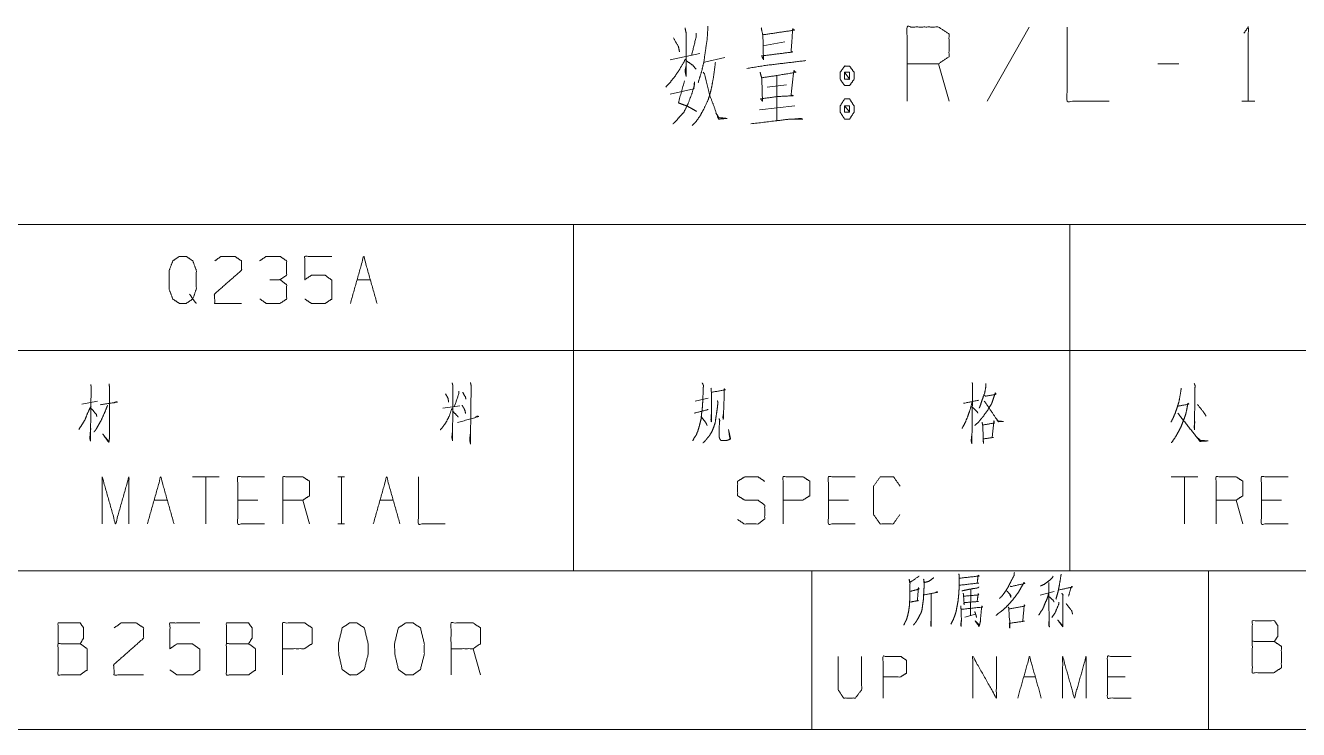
# Model space of a CAD drawing. Header units: millimetres. Extents: x 0 to 210, y 0 to 675.
# Drawn here: x 75.4 to 139.5, y 29 to 64.5 of the extents above; entities that cross this region are included whole.
import ezdxf

# ---------------------------------------------------------------- set-up
doc = ezdxf.new("R2010")
doc.units = ezdxf.units.MM
doc.layers.add('1', color=7, linetype='Continuous', true_color=0xffffff)

msp = doc.modelspace()

# ---------------------------------------------------------------- linework, layer by layer
at = {"layer": '1', "color": 95, "linetype": 'Continuous', "lineweight": 18}
for p, q in [((125.95396, 64.41188), (123.83852, 60.67173)), ((112.54073, 63.467), (113.65412, 63.66385)), ((107.86553, 62.75834), (109.36861, 63.0733)), ((109.59128, 62.64022), (110.62117, 62.87645)), ((121.91896, 60.67173), (121.39011, 62.56149)), ((133.4951, 62.56149), (132.43739, 62.56149)), ((113.2366, 61.97094), (113.2366, 59.68747)), ((112.7634, 61.38039), (113.73762, 61.4985)), ((112.37373, 60.23865), (114.15514, 60.4355)), ((136.66722, 60.67173), (137.33527, 60.67173)), ((73, 54.4625), (103, 54.4625)), ((103, 54.4625), (103, 48.1125)), ((103, 54.4625), (128, 54.4625)), ((128, 54.4625), (128, 48.1125)), ((128, 54.4625), (158, 54.4625)), ((92.08704, 51.675), (92.75868, 51.675)), ((73, 48.1125), (103, 48.1125)), ((103, 48.1125), (103, 37)), ((103, 48.1125), (128, 48.1125)), ((128, 48.1125), (128, 37)), ((128, 48.1125), (158, 48.1125)), ((78.2121, 45.4), (79.00748, 45.55)), ((109.12959, 45.55), (109.78357, 45.7)), ((96.40622, 45.2), (97.2723, 45.325)), ((85.14332, 41.7375), (83.80001, 41.7375)), ((84.47166, 41.7375), (84.47166, 39.3625)), ((91.12434, 41.7375), (91.46017, 41.7375)), ((91.30109, 41.7375), (91.30109, 39.3625)), ((134.44934, 41.7375), (133.10605, 41.7375)), ((133.77769, 41.7375), (133.77769, 39.3625)), ((81.85937, 40.5625), (82.53101, 40.5625)), ((87.08397, 40.5625), (86.07649, 40.5625)), ((89.69627, 39.3625), (89.36044, 40.5625)), ((93.24174, 40.5625), (93.91339, 40.5625)), ((116.84676, 40.5625), (115.83928, 40.5625)), ((136.72583, 39.3625), (136.39, 40.5625)), ((138.66647, 40.5625), (137.659, 40.5625)), ((91.12434, 39.3625), (91.46017, 39.3625)), ((73, 37), (103, 37)), ((103, 37), (128, 37)), ((128, 37), (158, 37)), ((123.01186, 36.05419), (122.99625, 34.75147)), ((126.50748, 35.76715), (127.22556, 35.96587)), ((122.71526, 34.66315), (123.26163, 34.81771)), ((98.3065, 31.75185), (97.93575, 33.07665)), ((125.67931, 31.64923), (126.27251, 31.64923)), ((130.79842, 31.64923), (129.90862, 31.64923))]:
    msp.add_line(p, q, dxfattribs=at)
at = {"layer": '1', "color": 132, "linetype": 'Continuous', "lineweight": 18}
for p, q in [((25, 37), (205, 37)), ((115, 37), (115, 29)), ((135, 37), (135, 29)), ((25, 29), (205, 29))]:
    msp.add_line(p, q, dxfattribs=at)
at = {"layer": '1', "color": 95, "linetype": 'Continuous', "lineweight": 18}
for points, knots in [([(108.61707, 64.37251), (108.67274, 64.09692), (108.67274, 61.93157), (108.61707, 62.20716), (108.67274, 62.44337)], [0, 0, 0.09465398, 0.82364254, 0.91829653, 1, 1]), ([(109.75829, 64.45125), (109.75829, 64.21503), (109.73045, 63.78196), (109.64695, 63.23078), (109.56345, 62.64023), (109.45211, 62.16778), (109.31294, 61.73471), (109.28511, 61.6166)], [0, 0, 0.08186009, 0.23224416, 0.42542794, 0.63211235, 0.80031512, 0.95794887, 1, 1]), ([(112.45723, 64.37251), (112.54073, 63.97881), (112.56856, 62.75834), (112.48507, 62.95519), (114.0438, 63.15204), (113.9603, 63.15204), (114.0438, 64.33314), (114.12731, 64.2544), (112.54073, 64.01818)], [0, 0, 0.06293746, 0.25384743, 0.28728632, 0.53298123, 0.54603896, 0.73120317, 0.74915219, 1, 1]), ([(119.80352, 60.67172), (119.80352, 64.41188), (121.3901, 64.41188), (121.91896, 64.05755), (121.91896, 62.91582), (121.3901, 62.56149), (119.80352, 62.56149)], [0, 0, 0.40095064, 0.57103462, 0.63927745, 0.76167319, 0.82991601, 1, 1]), ([(127.87353, 64.41188), (127.87353, 60.67172), (129.98896, 60.67172)], [0, 0, 0.63873327, 1, 1]), ([(136.77857, 64.09692), (137.00124, 64.41188), (137.00124, 60.67172)], [0, 0, 0.09348861, 1, 1]), ([(108.03254, 63.8607), (108.28306, 63.42763), (108.33872, 63.15204)], [0, 0, 0.64021858, 1, 1]), ([(109.17376, 64.09692), (109.17376, 63.90007), (108.95109, 62.99456)], [0, 0, 0.17430648, 1, 1]), ([(108.64491, 62.79771), (108.39439, 62.36463), (108.14388, 61.97094), (107.89337, 61.65597), (107.64286, 61.38038)], [0, 0, 0.28723487, 0.55513697, 0.78618402, 1, 1]), ([(108.67274, 62.71897), (109.00676, 62.48275), (109.17376, 62.2859)], [0, 0, 0.61311623, 1, 1]), ([(110.14798, 62.64023), (110.06447, 61.97094), (109.98097, 61.4985), (109.89746, 61.10479), (109.78613, 60.75046), (109.56345, 60.27802), (109.3686, 59.92369), (109.14593, 59.60873), (108.97892, 59.45125)], [0, 0, 0.19437145, 0.33263015, 0.44861183, 0.55564472, 0.70615939, 0.82269022, 0.93384932, 1, 1]), ([(111.73352, 62.32527), (112.73557, 62.48275), (114.71183, 62.71897)], [0, 0, 0.33758926, 1, 1]), ([(112.40156, 62.12842), (112.48507, 61.81345), (112.5129, 60.86857), (112.5129, 60.67172), (112.42939, 60.78983), (113.29227, 60.90794), (114.07164, 60.94732), (113.9603, 60.98668), (114.09947, 62.20716), (114.21081, 62.12842), (113.26443, 61.97094), (112.48507, 61.85283)], [0, 0, 0.05017319, 0.19572794, 0.22603797, 0.24831058, 0.38241488, 0.5025731, 0.52075595, 0.70990032, 0.73089846, 0.87862456, 1, 1]), ([(116.90975, 62.44337), (116.65924, 62.44337), (116.43656, 62.12842), (116.43656, 61.77409), (116.65924, 61.45912), (116.90975, 61.45912), (117.13242, 61.77409), (117.13242, 62.12842), (116.90975, 62.44337)], [0, 0, 0.09100785, 0.2311411, 0.35986738, 0.50000217, 0.59101001, 0.73114264, 0.85986891, 1, 1]), ([(107.86553, 61.02605), (109.06242, 61.30165), (109.09025, 61.65597), (109.09025, 61.4985), (108.95109, 61.02605), (108.75624, 60.51424), (108.5614, 60.12054), (108.33872, 59.88432), (108.14388, 59.6481), (108.00471, 59.52999)], [0, 0, 0.30447016, 0.39257844, 0.43161713, 0.55370986, 0.68947124, 0.79836604, 0.87884138, 0.95474922, 1, 1]), ([(108.58923, 61.69535), (108.28306, 60.59298), (108.4779, 60.51424), (108.70057, 60.4355), (108.92325, 60.31739), (109.2016, 60.15991)], [0, 0, 0.52911054, 0.62629854, 0.7355273, 0.8520974, 1, 1]), ([(109.53561, 62.12842), (109.59128, 62.04968), (109.86963, 60.94732), (110.06447, 60.4355), (110.25931, 59.88432), (110.31499, 59.76621), (110.7325, 59.80558), (110.31499, 59.84495), (110.17581, 60.08117)], [0, 0, 0.02671818, 0.34174252, 0.49348201, 0.65546197, 0.69164154, 0.80783796, 0.92403438, 1, 1]), ([(116.65924, 61.77409), (116.90975, 61.77409), (116.65924, 62.12842), (116.65924, 61.77409)], [0, 0, 0.24115571, 0.6588967, 1, 1]), ([(116.90975, 61.77409), (116.90975, 62.12842), (116.65924, 62.12842)], [0, 0, 0.58582743, 1, 1]), ([(117.13242, 60.4355), (116.90975, 60.78983), (116.65924, 60.78983), (116.43656, 60.4355), (116.43656, 60.12054), (116.65924, 59.76621), (116.90975, 59.76621), (117.13242, 60.12054), (117.13242, 60.4355)], [0, 0, 0.14919907, 0.23850929, 0.38771031, 0.49999844, 0.64920103, 0.73851125, 0.88771187, 1, 1]), ([(116.65924, 60.4355), (116.65924, 60.12054), (116.90975, 60.12054)], [0, 0, 0.55698933, 1, 1]), ([(116.90975, 60.4355), (116.65924, 60.4355), (116.90975, 60.12054), (116.90975, 60.4355)], [0, 0, 0.25881554, 0.6745959, 1, 1]), ([(111.92837, 59.52999), (113.2366, 59.68747), (113.87679, 59.76621), (114.54483, 59.76621), (114.46133, 59.80558), (114.0438, 59.76621)], [0, 0, 0.41931814, 0.62458105, 0.83716601, 0.86654332, 1, 1]), ([(83.65278, 50.95), (83.81186, 50.7), (83.47603, 50.475), (83.14021, 50.475), (82.80438, 50.7), (82.62763, 51.175), (82.62763, 52.15), (82.80438, 52.625), (83.14021, 52.85), (83.47603, 52.85), (83.81186, 52.625), (83.98861, 52.15), (83.98861, 51.2), (83.81186, 50.7), (83.98861, 50.475)], [0, 0, 0.04327854, 0.10231799, 0.1513664, 0.21040647, 0.28442915, 0.42683152, 0.5008542, 0.55989427, 0.60894268, 0.66798212, 0.7420048, 0.88075567, 0.95821107, 1, 1]), ([(84.92178, 52.625), (85.23993, 52.85), (85.92926, 52.85), (86.26508, 52.625), (86.26508, 52.15), (84.90411, 50.95), (84.92178, 50.475), (86.26508, 50.475)], [0, 0, 0.06969244, 0.19297775, 0.26527393, 0.35022695, 0.67474022, 0.75975202, 1, 1]), ([(88.20573, 51.675), (88.54155, 51.9), (88.54155, 52.625), (88.20573, 52.85), (87.51641, 52.85), (87.18058, 52.625)], [0, 0, 0.15387465, 0.42985316, 0.58372781, 0.84612535, 1, 1]), ([(89.45705, 50.7), (89.79288, 50.475), (90.48221, 50.475), (90.81804, 50.7), (90.81804, 51.65), (90.48221, 51.9), (89.79288, 51.9), (89.45705, 51.675), (89.45705, 52.85), (90.81804, 52.85)], [0, 0, 0.06222769, 0.16834418, 0.23057186, 0.37681555, 0.44126482, 0.54738131, 0.609609, 0.79048927, 1, 1]), ([(87.19826, 50.7), (87.51641, 50.475), (88.20573, 50.475), (88.54155, 50.7), (88.54155, 51.425), (88.20573, 51.675), (87.69316, 51.675)], [0, 0, 0.12412107, 0.34368848, 0.47244677, 0.70337838, 0.83673344, 1, 1]), ([(78.67165, 46.4), (78.68932, 46.275), (78.65398, 43.55), (78.61862, 43.7), (78.67165, 44.175)], [0, 0, 0.03624001, 0.81855768, 0.86279743, 1, 1]), ([(79.59075, 46.425), (79.60842, 46.3), (79.60842, 43.675), (79.59075, 43.525), (79.57307, 43.475), (79.2726, 43.9), (79.57307, 43.525)], [0, 0, 0.03190915, 0.69540252, 0.73357765, 0.7469828, 0.87854166, 1, 1]), ([(96.88345, 46.475), (96.9188, 46.325), (96.90113, 43.575), (96.86578, 43.725), (96.90113, 44.025)], [0, 0, 0.04585964, 0.86424424, 0.91010538, 1, 1]), ([(97.80255, 46.5), (97.8379, 46.325), (97.80255, 43.4), (97.7672, 43.625), (97.80255, 43.925)], [0, 0, 0.04913373, 0.85418466, 0.91686636, 1, 1]), ([(109.48309, 46.475), (109.55379, 46.325), (109.53612, 46.25), (109.51845, 45.75), (109.50076, 45.4), (109.48309, 45.15), (109.44774, 44.9), (109.43007, 44.675), (109.37704, 44.45), (109.32402, 44.25), (109.25331, 44.025), (109.18262, 43.85), (109.07657, 43.7), (109.00587, 43.55)], [0, 0, 0.05464401, 0.08003661, 0.24490411, 0.36038611, 0.442974, 0.52617565, 0.60054776, 0.67672301, 0.74490474, 0.82262302, 0.88481878, 0.94535445, 1, 1]), ([(109.92496, 46.2), (109.94264, 46.025), (109.94264, 44.525), (109.92496, 44.625), (109.94264, 44.875)], [0, 0, 0.08672887, 0.82634834, 0.87642245, 1, 1]), ([(123.08891, 46.5), (123.10659, 46.35), (123.07124, 43.425), (123.03589, 43.55), (123.07124, 43.875)], [0, 0, 0.04274996, 0.8707014, 0.9074687, 1, 1]), ([(123.77824, 46.45), (123.77824, 46.3), (123.72522, 46), (123.60149, 45.65), (123.51312, 45.375), (123.44241, 45.2)], [0, 0, 0.11507833, 0.34880174, 0.63359823, 0.85520151, 1, 1]), ([(133.61863, 46.2), (133.60096, 46.05), (133.51258, 45.55), (133.40653, 45.2), (133.31815, 44.95), (133.2121, 44.7), (133.10605, 44.5)], [0, 0, 0.0844923, 0.36853227, 0.57311524, 0.72144873, 0.87336363, 1, 1]), ([(134.2726, 46.45), (134.32562, 46.325), (134.30795, 46.2), (134.29028, 44.125), (134.2726, 44.25), (134.30795, 44.525)], [0, 0, 0.04954382, 0.09560794, 0.85276882, 0.89883293, 1, 1]), ([(96.54763, 45.925), (96.67135, 45.7), (96.68903, 45.6), (96.68903, 45.5)], [0, 0, 0.56024058, 0.78180531, 1, 1]), ([(97.21928, 46.05), (97.21928, 45.925), (96.9895, 45.275)], [0, 0, 0.15348381, 1, 1]), ([(97.4137, 46), (97.5551, 45.75), (97.57278, 45.65)], [0, 0, 0.73879483, 1, 1]), ([(110.24311, 45.575), (110.27847, 45.5), (110.24311, 45.2), (110.19009, 44.825), (110.13706, 44.475), (110.06637, 44.25), (109.96032, 44), (109.83659, 43.8), (109.73055, 43.675), (109.60681, 43.525), (109.51845, 43.45)], [0, 0, 0.03551786, 0.16490894, 0.32713525, 0.47876608, 0.57978801, 0.69611037, 0.79684971, 0.86706336, 0.95035258, 1, 1]), ([(109.96032, 46), (110.64964, 46.125), (110.59661, 46.175), (110.59661, 46.05), (110.56127, 45), (110.54359, 44.625), (110.52592, 44.75), (110.54359, 44.875)], [0, 0, 0.27185825, 0.30014227, 0.34864933, 0.75633829, 0.902021, 0.9510105, 1, 1]), ([(122.64704, 45.45), (122.6824, 45.45), (123.42474, 45.6)], [0, 0, 0.04460312, 1, 1]), ([(123.70754, 45.85), (123.76056, 45.8), (124.29082, 45.9), (124.25547, 45.975), (124.16709, 45.725), (124.07871, 45.45), (123.97266, 45.275), (123.88429, 45.125), (123.63684, 44.775), (123.53079, 44.65), (123.38939, 44.475), (123.21264, 44.325)], [0, 0, 0.02721896, 0.22874946, 0.25971665, 0.35874973, 0.46663126, 0.54305601, 0.6080793, 0.76816757, 0.82939098, 0.91341789, 1, 1]), ([(123.68987, 45.55), (123.72522, 45.525), (124.39687, 44.525), (124.662, 44.525), (124.39687, 44.55), (124.30849, 44.675)], [0, 0, 0.0224042, 0.64577199, 0.78297203, 0.92078071, 1, 1]), ([(78.68932, 45.325), (78.51257, 44.95), (78.37117, 44.6), (78.22978, 44.375), (78.0707, 44.125)], [0, 0, 0.30615432, 0.58492336, 0.78117038, 1, 1]), ([(78.707, 45.175), (78.95445, 44.875), (78.97212, 44.775)], [0, 0, 0.792931, 1, 1]), ([(79.52005, 45.35), (79.37865, 45), (79.2019, 44.6), (79.04283, 44.325), (78.93678, 44.125), (78.83073, 44)], [0, 0, 0.24788823, 0.53506583, 0.74369327, 0.89235165, 1, 1]), ([(79.14888, 45.375), (80.01495, 45.5), (79.96192, 45.525), (79.85587, 45.475)], [0, 0, 0.83265182, 0.88843525, 1, 1]), ([(96.86578, 45.175), (96.72437, 44.775), (96.5653, 44.475), (96.4239, 44.275), (96.2825, 44.1)], [0, 0, 0.34387963, 0.6191069, 0.81764309, 1, 1]), ([(96.90113, 45.05), (97.1309, 44.825), (97.18392, 44.75)], [0, 0, 0.77784626, 1, 1]), ([(97.37835, 45.35), (97.4844, 45.175), (97.53743, 45.05), (97.5551, 44.925)], [0, 0, 0.43849893, 0.7294717, 1, 1]), ([(109.07657, 44.95), (109.78357, 45.125), (109.73055, 45.125), (109.71286, 45.1)], [0, 0, 0.89699283, 0.96229082, 1, 1]), ([(123.08891, 45.5), (122.96519, 45.075), (122.85914, 44.775), (122.73542, 44.475), (122.57635, 44.175)], [0, 0, 0.31064438, 0.53395335, 0.7616932, 1, 1]), ([(123.08891, 45.25), (123.33636, 45.025), (123.37172, 44.95)], [0, 0, 0.80133648, 1, 1]), ([(133.44187, 45.3), (134.00747, 45.4), (133.95445, 45.45), (133.9191, 45.225), (133.8484, 44.9), (133.7777, 44.7), (133.67165, 44.425), (133.58327, 44.2), (133.44187, 43.95), (133.33582, 43.75), (133.12372, 43.45)], [0, 0, 0.20244168, 0.22812846, 0.30840447, 0.42563317, 0.50039943, 0.60428343, 0.68948445, 0.79071625, 0.87050423, 1, 1]), ([(133.44187, 44.95), (134.57307, 43.525), (134.9796, 43.55), (134.96193, 43.55), (134.59076, 43.575), (134.39633, 43.75)], [0, 0, 0.63218242, 0.77370428, 0.77984518, 0.90910713, 1, 1]), ([(134.43167, 45.375), (134.46702, 45.35), (134.78517, 44.95), (134.87355, 44.8)], [0, 0, 0.05942679, 0.76101235, 1, 1]), ([(97.14857, 44.475), (98.22675, 44.775), (98.15605, 44.8), (98.03232, 44.725)], [0, 0, 0.83591864, 0.89193392, 1, 1]), ([(109.44774, 44.75), (109.65984, 44.475), (109.73055, 44.325)], [0, 0, 0.67682303, 1, 1]), ([(110.33149, 44.675), (110.36684, 44.575), (110.34916, 44.5), (110.33149, 43.8), (110.34916, 43.7), (110.38451, 43.625), (110.41987, 43.575), (110.72035, 43.575), (110.80871, 43.6), (110.91476, 43.65), (110.80871, 44.125), (110.87942, 43.625)], [0, 0, 0.04032372, 0.06961815, 0.33583684, 0.3744446, 0.40596614, 0.4292489, 0.54348731, 0.57840211, 0.62297821, 0.80801405, 1, 1]), ([(123.58382, 44.5), (123.61917, 44.325), (123.65451, 43.425), (123.63684, 43.65), (124.16709, 43.725), (124.09639, 43.725), (124.18476, 44.55), (124.20244, 44.45), (123.61917, 44.35)], [0, 0, 0.05198753, 0.31425897, 0.37997925, 0.53591877, 0.55650681, 0.79811067, 0.82768042, 1, 1]), ([(79.24707, 39.3625), (79.24707, 41.7375), (79.91872, 39.3625), (80.59037, 41.7375), (80.59037, 39.3625)], [0, 0, 0.24519194, 0.5, 0.75480806, 1, 1]), ([(81.52354, 39.3625), (82.19519, 41.7375), (82.86684, 39.3625)], [0, 0, 0.50000014, 1, 1]), ([(87.41979, 39.3625), (86.07649, 39.3625), (86.07649, 41.7375), (87.41979, 41.7375)], [0, 0, 0.26539068, 0.73460932, 1, 1]), ([(88.35297, 39.3625), (88.35297, 41.7375), (89.36044, 41.7375), (89.69626, 41.5125), (89.69626, 40.7875), (89.36044, 40.5625), (88.35297, 40.5625)], [0, 0, 0.40095156, 0.57103495, 0.63927793, 0.76167363, 0.8299166, 1, 1]), ([(95.18239, 41.7375), (95.18239, 39.3625), (96.52569, 39.3625)], [0, 0, 0.6387331, 1, 1]), ([(111.26865, 39.5875), (111.60448, 39.3625), (112.2938, 39.3625), (112.62962, 39.6125), (112.62962, 40.3125), (112.2938, 40.5625), (111.62215, 40.5625), (111.26865, 40.7875), (111.26865, 41.5125), (111.62215, 41.7375), (112.2938, 41.7375), (112.62962, 41.5125)], [0, 0, 0.06803579, 0.18405465, 0.25451913, 0.37233535, 0.44279983, 0.55584411, 0.6263703, 0.74839398, 0.81892016, 0.93196445, 1, 1]), ([(113.5628, 39.3625), (113.5628, 41.7375), (114.57027, 41.7375), (114.9061, 41.5125), (114.9061, 40.7875), (114.5526, 40.5625), (113.5628, 40.5625)], [0, 0, 0.40114628, 0.57131228, 0.6395884, 0.76204353, 0.83281909, 1, 1]), ([(117.18258, 39.3625), (115.83928, 39.3625), (115.83928, 41.7375), (117.18258, 41.7375)], [0, 0, 0.26539021, 0.73460979, 1, 1]), ([(119.44137, 39.8375), (119.10555, 39.3625), (118.45157, 39.3625), (118.11575, 39.8375), (118.11575, 41.2625), (118.45157, 41.7375), (119.12322, 41.7375), (119.45905, 41.2625)], [0, 0, 0.11456885, 0.24336703, 0.35793588, 0.63858425, 0.75315269, 0.88543156, 1, 1]), ([(135.38253, 39.3625), (135.38253, 41.7375), (136.39, 41.7375), (136.72583, 41.5125), (136.72583, 40.7875), (136.39, 40.5625), (135.38253, 40.5625)], [0, 0, 0.40095156, 0.57103495, 0.63927793, 0.76167363, 0.8299166, 1, 1]), ([(139.0023, 39.3625), (137.659, 39.3625), (137.659, 41.7375), (139.0023, 41.7375)], [0, 0, 0.26539021, 0.73460979, 1, 1]), ([(120.42108, 36.73867), (120.35863, 36.69451), (119.93715, 36.40747), (119.90593, 36.58411), (119.95276, 36.40747), (119.95276, 35.83339), (119.93715, 35.48011), (119.92154, 35.23723), (119.89032, 34.99435), (119.84349, 34.77355), (119.78104, 34.55275), (119.70299, 34.39819), (119.64055, 34.26571)], [0, 0, 0.024363, 0.1868011, 0.24394091, 0.30215307, 0.48502179, 0.59766678, 0.67519381, 0.75319876, 0.82509767, 0.89819005, 0.95334623, 1, 1]), ([(121.15478, 36.65035), (120.90501, 36.47371), (120.67085, 36.40747), (120.63963, 36.58411), (120.67085, 36.31915), (120.65523, 36.05419), (120.63963, 35.76715), (120.62401, 35.52427), (120.5928, 35.30347), (120.56158, 35.06059), (120.51475, 34.88395), (120.43668, 34.75147), (120.35863, 34.59691), (120.28058, 34.46443), (120.20253, 34.35403), (120.12448, 34.26571)], [0, 0, 0.09632084, 0.17293899, 0.2294171, 0.31341826, 0.39698698, 0.48749599, 0.56412544, 0.63433656, 0.71143739, 0.7689746, 0.81738927, 0.871906, 0.92031902, 0.96288915, 1, 1]), ([(122.41866, 36.84907), (122.43427, 36.65035), (122.43427, 36.29707), (122.41866, 35.96587), (122.40304, 35.74507), (122.37182, 35.45803), (122.32499, 35.21515), (122.27816, 34.95019), (122.21572, 34.75147), (122.13767, 34.55275), (122.01278, 34.30987)], [0, 0, 0.07650231, 0.21208706, 0.33934023, 0.42429203, 0.53510575, 0.63003728, 0.73330262, 0.81324604, 0.89518454, 1, 1]), ([(122.46549, 36.62827), (123.43334, 36.73867), (123.38651, 36.78283), (123.33968, 36.38539), (123.41773, 36.38539), (122.44987, 36.27499)], [0, 0, 0.39107858, 0.41691973, 0.57758185, 0.60891718, 1, 1]), ([(125.21237, 36.91531), (125.19677, 36.76075), (125.00944, 36.40747), (124.90016, 36.18667), (124.77527, 35.98795), (124.61917, 35.76715), (124.46306, 35.61259)], [0, 0, 0.10177407, 0.36375067, 0.52515397, 0.67892176, 0.85608032, 1, 1]), ([(127.16312, 36.73867), (127.13189, 36.65035), (126.92896, 36.47371), (126.71041, 36.31915), (126.52308, 36.23083)], [0, 0, 0.11185244, 0.433096, 0.75271293, 1, 1]), ([(127.56899, 36.82699), (127.55339, 36.71659), (127.47533, 36.25291), (127.41289, 35.94379), (127.30361, 35.56843)], [0, 0, 0.08656519, 0.4516278, 0.69647508, 1, 1]), ([(119.98398, 35.41387), (120.0152, 35.43595), (120.37425, 35.50219), (120.32742, 35.48011), (120.37425, 36.16459), (120.40547, 36.07627), (119.96837, 35.96587)], [0, 0, 0.02268608, 0.23927595, 0.26998891, 0.67698775, 0.73255897, 1, 1]), ([(120.65523, 35.78923), (121.35771, 35.92171), (121.31088, 35.94379), (121.23283, 35.89963)], [0, 0, 0.83481223, 0.8952738, 1, 1]), ([(123.41773, 36.18667), (123.3709, 36.14251), (122.98063, 36.07627), (122.76209, 36.03211), (122.55915, 35.98795)], [0, 0, 0.07225177, 0.51659588, 0.76686486, 1, 1]), ([(124.99382, 36.23083), (125.04065, 36.20875), (125.74313, 36.36331), (125.6963, 36.40747), (125.57142, 36.18667), (125.43092, 35.94379), (125.29042, 35.74507), (125.13432, 35.54635), (124.9626, 35.34763), (124.77527, 35.14891), (124.57234, 34.97227), (124.41623, 34.86187), (124.29135, 34.75147)], [0, 0, 0.01709579, 0.25460722, 0.27586157, 0.35962491, 0.45227715, 0.53263954, 0.61608378, 0.70280772, 0.79298542, 0.88182498, 0.94496013, 1, 1]), ([(124.82211, 35.98795), (124.85333, 35.96587), (125.02504, 35.76715), (125.04065, 35.65675), (124.97822, 35.81131)], [0, 0, 0.06604155, 0.51958404, 0.71213136, 1, 1]), ([(126.94457, 36.40747), (126.96018, 34.66315), (126.97579, 34.17739), (126.94457, 34.26571), (126.96018, 34.46443)], [0, 0, 0.69128204, 0.883883, 0.92100602, 1, 1]), ([(127.44411, 36.03211), (128.14658, 36.18667), (128.08414, 36.20875), (127.94365, 35.72299)], [0, 0, 0.55707028, 0.6083612, 1, 1]), ([(121.01428, 35.83339), (121.01428, 34.19947), (120.99866, 34.30987), (121.01428, 34.48651)], [0, 0, 0.8497841, 0.90777297, 1, 1]), ([(122.6372, 35.87755), (122.65282, 35.72299), (122.68404, 35.28139), (122.66842, 35.39179), (123.40213, 35.45803), (123.33968, 35.45803), (123.38651, 35.85547), (123.41773, 35.78923), (122.65282, 35.72299)], [0, 0, 0.05649195, 0.21748213, 0.25802959, 0.52592726, 0.54863583, 0.694166, 0.72079583, 1, 1]), ([(124.90016, 35.19307), (124.93139, 35.12683), (124.9626, 34.57483), (124.97822, 34.50859), (124.97822, 34.11115), (124.9626, 34.28779), (124.9626, 34.35403), (125.72752, 34.46443), (125.63385, 34.46443), (125.71191, 35.28139), (125.74313, 35.23723), (125.6963, 35.21515), (124.94699, 35.08267)], [0, 0, 0.01882955, 0.16098924, 0.17848785, 0.28067983, 0.32627564, 0.3433073, 0.5420266, 0.56611116, 0.77712798, 0.79103356, 0.80434597, 1, 1]), ([(126.94457, 35.85547), (126.85091, 35.56843), (126.74163, 35.32555), (126.64797, 35.08267), (126.55431, 34.95019), (126.44503, 34.77355)], [0, 0, 0.25191843, 0.47413297, 0.69132472, 0.82669786, 1, 1]), ([(126.96018, 35.70091), (127.16312, 35.52427), (127.20994, 35.43595)], [0, 0, 0.72909329, 1, 1]), ([(127.45972, 35.41387), (127.44411, 35.30347), (127.27239, 34.90603), (127.10068, 34.64107)], [0, 0, 0.12961986, 0.63294614, 1, 1]), ([(127.60022, 35.87755), (127.67827, 35.76715), (127.64704, 35.78923), (127.66265, 34.61899), (127.66265, 34.33195), (127.64704, 34.17739), (127.39727, 34.53067), (127.64704, 34.22155)], [0, 0, 0.05167833, 0.06629542, 0.51363131, 0.62334508, 0.68272288, 0.8480962, 1, 1]), ([(127.81877, 35.34763), (128.09975, 34.99435), (128.14658, 34.81771)], [0, 0, 0.71182653, 1, 1]), ([(122.51232, 35.23723), (122.52793, 35.03851), (122.54354, 34.53067), (122.52793, 34.19947), (122.51232, 34.28779), (122.54354, 34.50859)], [0, 0, 0.14747247, 0.52336394, 0.76866663, 0.83502058, 1, 1]), ([(122.54354, 35.06059), (123.60506, 35.17099), (123.57384, 35.23723), (123.55823, 35.12683), (123.51139, 34.61899), (123.49578, 34.42027), (123.43334, 34.19947), (123.2304, 34.48651), (123.44895, 34.26571)], [0, 0, 0.37408215, 0.39975061, 0.4388325, 0.61759246, 0.68746057, 0.76788961, 0.89110552, 1, 1]), ([(123.2148, 34.95019), (123.27723, 34.77355), (123.30846, 34.64107)], [0, 0, 0.57921079, 1, 1]), ([(77.02262, 33.32505), (77.02262, 34.37385), (78.13487, 34.37385), (78.31049, 34.12545), (78.31049, 33.60105), (78.13487, 33.32505), (77.02262, 33.32505), (77.02262, 31.75185), (78.11536, 31.75185), (78.48611, 32.00025), (78.48611, 33.07665), (78.13487, 33.32505)], [0, 0, 0.11591675, 0.23884658, 0.2724691, 0.33042747, 0.36658395, 0.48951379, 0.66338891, 0.7841621, 0.83348562, 0.95245285, 1, 1]), ([(79.85132, 34.12545), (80.20255, 34.37385), (80.96357, 34.37385), (81.33432, 34.12545), (81.33432, 33.60105), (79.83181, 32.27625), (79.85132, 31.75185), (81.33432, 31.75185)], [0, 0, 0.06969195, 0.19297767, 0.26527358, 0.35022684, 0.67474044, 0.75975249, 1, 1]), ([(82.6605, 32.00025), (83.03125, 31.75185), (83.79227, 31.75185), (84.16302, 32.00025), (84.16302, 33.04905), (83.79227, 33.32505), (83.03125, 33.32505), (82.6605, 33.07665), (82.6605, 34.37385), (84.16302, 34.37385)], [0, 0, 0.06222752, 0.16834369, 0.23057122, 0.37681584, 0.44126489, 0.54738106, 0.60960878, 0.79048999, 1, 1]), ([(85.50871, 33.32505), (85.50871, 34.37385), (86.62096, 34.37385), (86.79659, 34.12545), (86.79659, 33.60105), (86.62096, 33.32505), (85.50871, 33.32505), (85.50871, 31.75185), (86.60145, 31.75185), (86.9722, 32.00025), (86.9722, 33.07665), (86.62096, 33.32505)], [0, 0, 0.11591675, 0.23884658, 0.2724691, 0.33042747, 0.36658395, 0.48951379, 0.66338891, 0.7841621, 0.83348562, 0.95245285, 1, 1]), ([(88.33741, 31.75185), (88.33741, 34.37385), (89.44966, 34.37385), (89.82041, 34.12545), (89.82041, 33.32505), (89.43015, 33.07665), (88.33741, 33.07665)], [0, 0, 0.40114606, 0.57131239, 0.6395881, 0.76204344, 0.83281901, 1, 1]), ([(92.08322, 31.75185), (92.45398, 32.02785), (92.64911, 32.80065), (92.64911, 33.32505), (92.45398, 34.12545), (92.08322, 34.37385), (91.71247, 34.37385), (91.34172, 34.12545), (91.14659, 33.32505), (91.16611, 32.80065), (91.34172, 32.02785), (91.71247, 31.75185), (92.08322, 31.75185)], [0, 0, 0.0675264, 0.18397222, 0.26058445, 0.3809439, 0.44614278, 0.50030718, 0.5655048, 0.68586426, 0.7625295, 0.87831042, 0.9458356, 1, 1]), ([(94.91193, 31.75185), (95.28267, 32.02785), (95.4778, 32.80065), (95.4778, 33.32505), (95.28267, 34.12545), (94.91193, 34.37385), (94.54117, 34.37385), (94.17042, 34.12545), (93.97529, 33.32505), (93.9948, 32.80065), (94.17042, 32.02785), (94.54117, 31.75185), (94.91193, 31.75185)], [0, 0, 0.06752515, 0.18397091, 0.26058309, 0.38094248, 0.44614007, 0.50030594, 0.56550353, 0.68586292, 0.76252812, 0.87830898, 0.94583412, 1, 1]), ([(96.8235, 31.75185), (96.8235, 34.37385), (97.93575, 34.37385), (98.3065, 34.12545), (98.3065, 33.32505), (97.93575, 33.07665), (96.8235, 33.07665)], [0, 0, 0.40095131, 0.57103504, 0.6392776, 0.76167349, 0.82991628, 1, 1]), ([(137.20227, 33.43761), (137.20227, 34.48641), (138.31452, 34.48641), (138.49015, 34.23801), (138.49015, 33.71361), (138.31452, 33.43761), (137.20227, 33.43761), (137.20227, 31.86441), (138.295, 31.86441), (138.66576, 32.11281), (138.66576, 33.18921), (138.31452, 33.43761)], [0, 0, 0.11591679, 0.23884637, 0.27246938, 0.33042763, 0.36658434, 0.48951392, 0.66338867, 0.78416161, 0.83348566, 0.95245265, 1, 1]), ([(118.59383, 30.58939), (118.59383, 32.68699), (119.48364, 32.68699), (119.78024, 32.48827), (119.78024, 31.84795), (119.46803, 31.64923), (118.59383, 31.64923)], [0, 0, 0.40114492, 0.57131157, 0.63958779, 0.76204269, 0.8328179, 1, 1]), ([(131.09502, 30.58939), (129.90862, 30.58939), (129.90862, 32.68699), (131.09502, 32.68699)], [0, 0, 0.26539001, 0.73460999, 1, 1]), ([(116.33088, 32.68699), (116.33088, 31.00891), (116.61186, 30.58939), (117.20507, 30.58939), (117.51728, 31.00891), (117.51728, 32.68699)], [0, 0, 0.33715104, 0.43859807, 0.55778164, 0.66284896, 1, 1]), ([(123.11974, 30.58939), (123.11974, 32.68699), (124.30615, 30.58939), (124.30615, 32.68699)], [0, 0, 0.31757403, 0.68242597, 1, 1]), ([(125.38271, 30.58939), (125.97591, 32.68699), (126.56911, 30.58939)], [0, 0, 0.50000032, 1, 1]), ([(127.64566, 30.58939), (127.64566, 32.68699), (128.23886, 30.58939), (128.83207, 32.68699), (128.83207, 30.58939)], [0, 0, 0.24519187, 0.5, 0.75480813, 1, 1])]:
    msp.add_open_spline(points, degree=1, knots=knots, dxfattribs=at)
for points in [[(91.75121, 50.475), (92.42286, 52.85), (93.09451, 50.475)], [(92.90592, 39.3625), (93.57757, 41.7375), (94.24922, 39.3625)]]:
    msp.add_open_spline(points, degree=1, dxfattribs=at)

doc.saveas('drawing.dxf')
